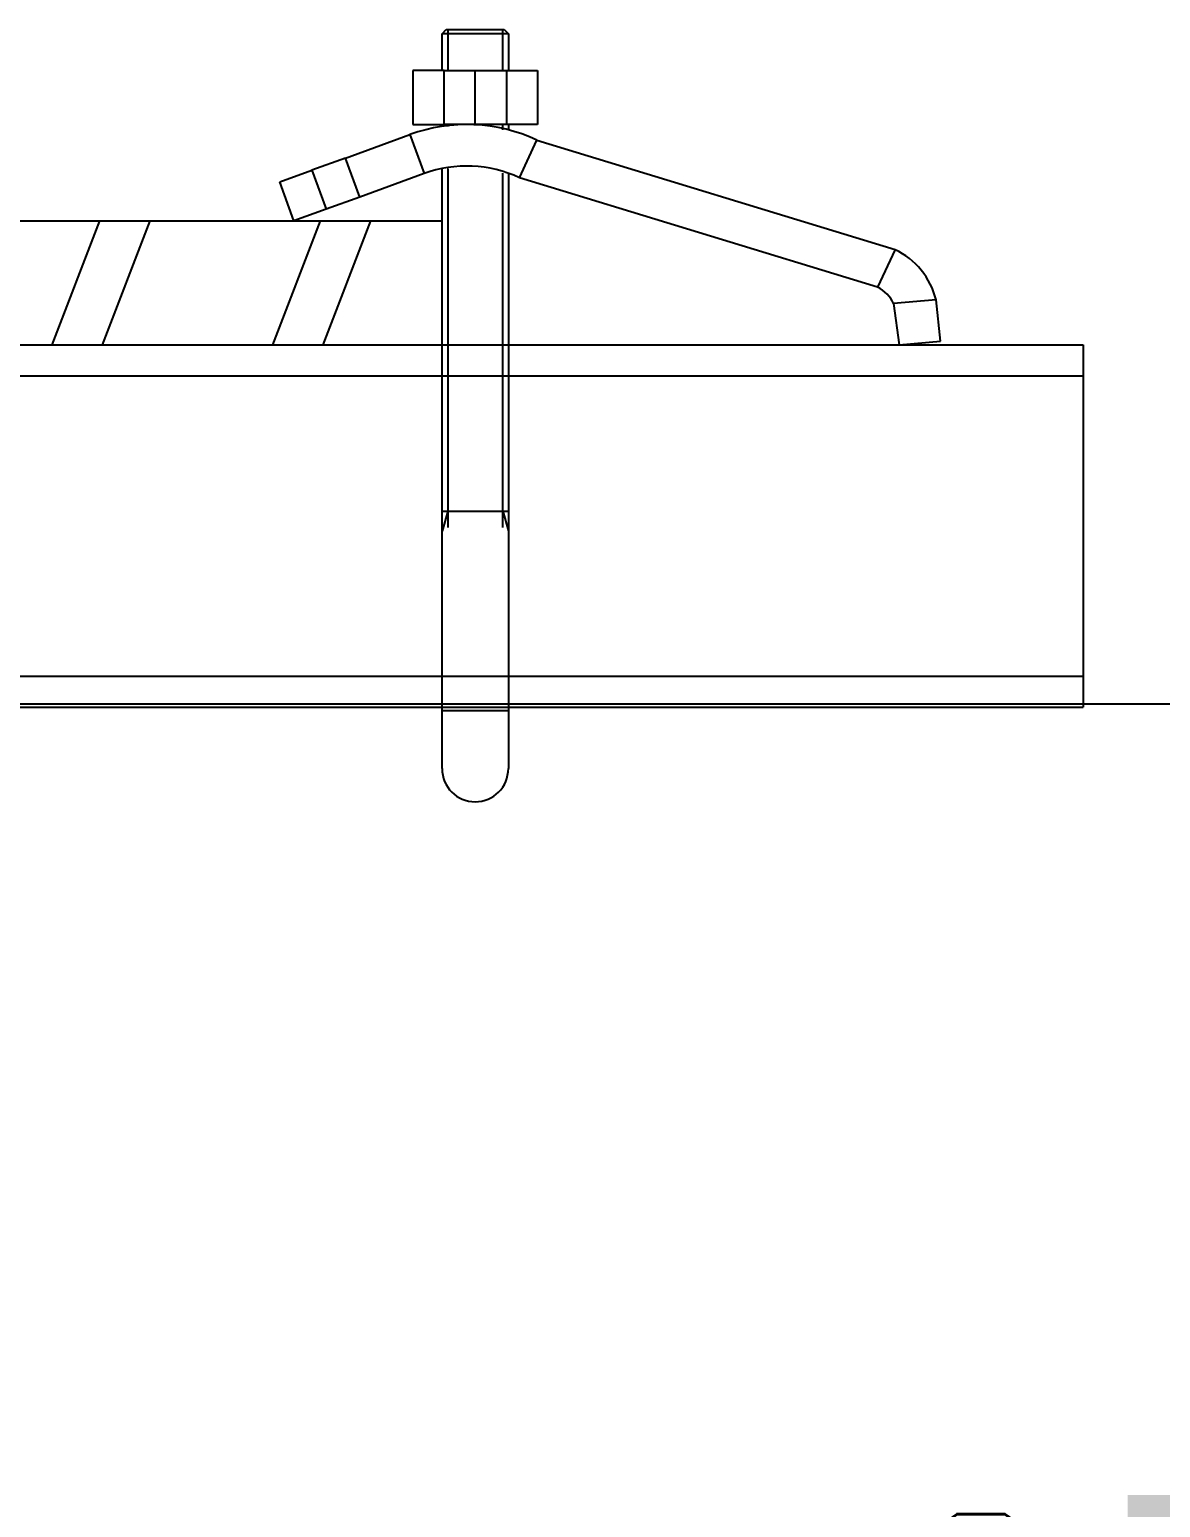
# Model space of a CAD drawing. Extents: x 1031190 to 1725648, y 733081 to 1571294.
# Drawn here: x 1140671 to 1141973, y 1215334 to 1217036 of the extents above; entities that cross this region are included whole.
import ezdxf

# ---------------------------------------------------------------- set-up
doc = ezdxf.new("R2010")
doc.units = 0
doc.header["$LTSCALE"] = 1000
doc.header["$MEASUREMENT"] = 0
doc.layers.add('W_DIM', color=4, linetype='Continuous')
doc.layers.add('walraven', color=7, linetype='Continuous')
doc.styles.add('wwp100', font='txt.shx', dxfattribs={"width": 0.7, "height": 400, "bigfont": 'hztxt.shx'})

msp = doc.modelspace()

# ---------------------------------------------------------------- linework, layer by layer
for p, q in [((1138922.5, 1216815.8), (1141145.6, 1216815.8)), ((1140696.6, 1216673.3), (1140751.4, 1216815.8)), ((1140754.5, 1216673.3), (1140809.3, 1216815.8)), ((1140950.9, 1216673.3), (1141005.7, 1216815.8)), ((1141008.8, 1216673.3), (1141063.6, 1216815.8))]:
    msp.add_line(p, q)
at = {"linetype": 'Continuous'}
for p, q in [((1138202.3, 1216673.3), (1141884.2, 1216673.3)), ((1138202.3, 1216637.6), (1141884.2, 1216637.6)), ((1138202.3, 1216291.5), (1141884.2, 1216291.5)), ((1138202.3, 1216255.9), (1141884.2, 1216255.9))]:
    msp.add_line(p, q, dxfattribs=at)
at = {"color": 7}
for p, q in [((1138922.5, 1216673.3), (1141145.6, 1216673.3)), ((1141884.2, 1216673.3), (1141884.2, 1216255.9))]:
    msp.add_line(p, q, dxfattribs=at)
at = {"color": 2}
msp.add_line((1130729.1, 1216259.7), (1143121.8, 1216259.7), dxfattribs=at)
at = {"layer": 'walraven', "color": 7, "linetype": 'Continuous'}
for p, q in [((1141145.6, 1217031.5), (1141150.4, 1217036.3)), ((1141145.6, 1216989), (1141145.6, 1217031.5)), ((1141150.4, 1217036.3), (1141217.3, 1217036.3)), ((1141217.3, 1217036.3), (1141222.1, 1217031.5)), ((1141222.1, 1217031.5), (1141222.1, 1216989)), ((1141147.9, 1216989), (1141112.1, 1216989)), ((1141112.1, 1216989), (1141112.1, 1216926.9)), ((1141147.9, 1216926.9), (1141147.9, 1216989)), ((1141147.9, 1216989), (1141219.7, 1216989)), ((1141219.7, 1216989), (1141219.7, 1216926.9)), ((1141219.7, 1216989), (1141255.6, 1216989)), ((1141255.6, 1216989), (1141255.6, 1216926.9)), ((1141112.1, 1216926.9), (1141147.9, 1216926.9)), ((1141145.6, 1216926.9), (1141145.6, 1216924.7)), ((1141219.7, 1216926.9), (1141147.9, 1216926.9)), ((1141152.2, 1216924.7), (1141152.2, 1216926.8)), ((1141215.5, 1216920.7), (1141215.5, 1216926.8)), ((1141255.6, 1216926.9), (1141219.7, 1216926.9)), ((1141222.1, 1216926.9), (1141222.1, 1216920.7)), ((1141034.6, 1216888.3), (1141108.7, 1216915.3)), ((1141254.9, 1216908.9), (1141667.4, 1216782.8)), ((1141034.6, 1216888.3), (1140995.7, 1216874.2)), ((1140958.7, 1216860.7), (1140995.7, 1216874.2)), ((1141125.1, 1216870.4), (1141050.9, 1216843.4)), ((1141145.6, 1216233.3), (1141145.6, 1216876.2)), ((1141152.2, 1216876.2), (1141152.2, 1216462.7)), ((1141215.5, 1216462.7), (1141215.5, 1216870.8)), ((1141222.1, 1216870.8), (1141222.1, 1216233.3)), ((1140975.1, 1216815.8), (1140958.7, 1216860.7)), ((1141647.2, 1216739.5), (1141234.7, 1216865.6)), ((1141050.9, 1216843.4), (1141012, 1216829.3)), ((1141012, 1216829.3), (1140975.1, 1216815.8)), ((1141665.8, 1216720.7), (1141672.2, 1216673.3)), ((1141719.8, 1216677.4), (1141714.7, 1216725)), ((1141672.2, 1216673.3), (1141719.8, 1216677.4)), ((1141152.2, 1216481.5), (1141145.6, 1216458.6)), ((1141145.6, 1216481.5), (1141222.1, 1216481.5)), ((1141215.5, 1216481.5), (1141222.1, 1216458.6)), ((1141145.6, 1216185.1), (1141145.6, 1216252.1)), ((1141222.1, 1216252.1), (1141222.1, 1216185.1))]:
    msp.add_line(p, q, dxfattribs=at)
at = {"layer": 'walraven', "color": 1, "linetype": 'Continuous'}
for p, q in [((1141183.8, 1217031.5), (1141145.6, 1217031.5)), ((1141152.2, 1217036.3), (1141152.2, 1216989)), ((1141222.1, 1217031.5), (1141183.8, 1217031.5)), ((1141215.5, 1216989), (1141215.5, 1217036.3)), ((1141108.7, 1216915.3), (1141125.1, 1216870.4)), ((1141234.7, 1216865.6), (1141254.9, 1216908.9)), ((1141050.9, 1216843.4), (1141034.6, 1216888.3)), ((1140995.7, 1216874.2), (1141012, 1216829.3)), ((1141667.4, 1216782.8), (1141647.2, 1216739.5)), ((1141714.7, 1216725), (1141665.8, 1216720.7)), ((1141145.6, 1216252.1), (1141222.1, 1216252.1))]:
    msp.add_line(p, q, dxfattribs=at)
at = {"layer": 'walraven', "color": 3, "linetype": 'Continuous'}
msp.add_line((1141183.8, 1216926.9), (1141183.8, 1216989), dxfattribs=at)
at = {"layer": 'walraven', "color": 7, "linetype": 'Continuous'}
for centre, radius, start, end in [((1141174.1, 1216735.7), 191.2, 65, 110), ((1141174.1, 1216735.7), 143.4, 65, 110), ((1141631, 1216704.8), 86, 13.5304, 65), ((1141631, 1216704.8), 38.2, 24.4965, 65), ((1141183.8, 1216185.1), 38.2, 180, 0)]:
    msp.add_arc(centre, radius, start, end, dxfattribs=at)

# ---------------------------------------------------------------- texts
at = {"layer": 'W_DIM', "color": 7, "style": 'wwp100', "width": 0.8}
msp.add_text('C型槽钢', height=400, dxfattribs=at).set_placement((1141615.5, 1214926.6))

doc.saveas('drawing.dxf')
